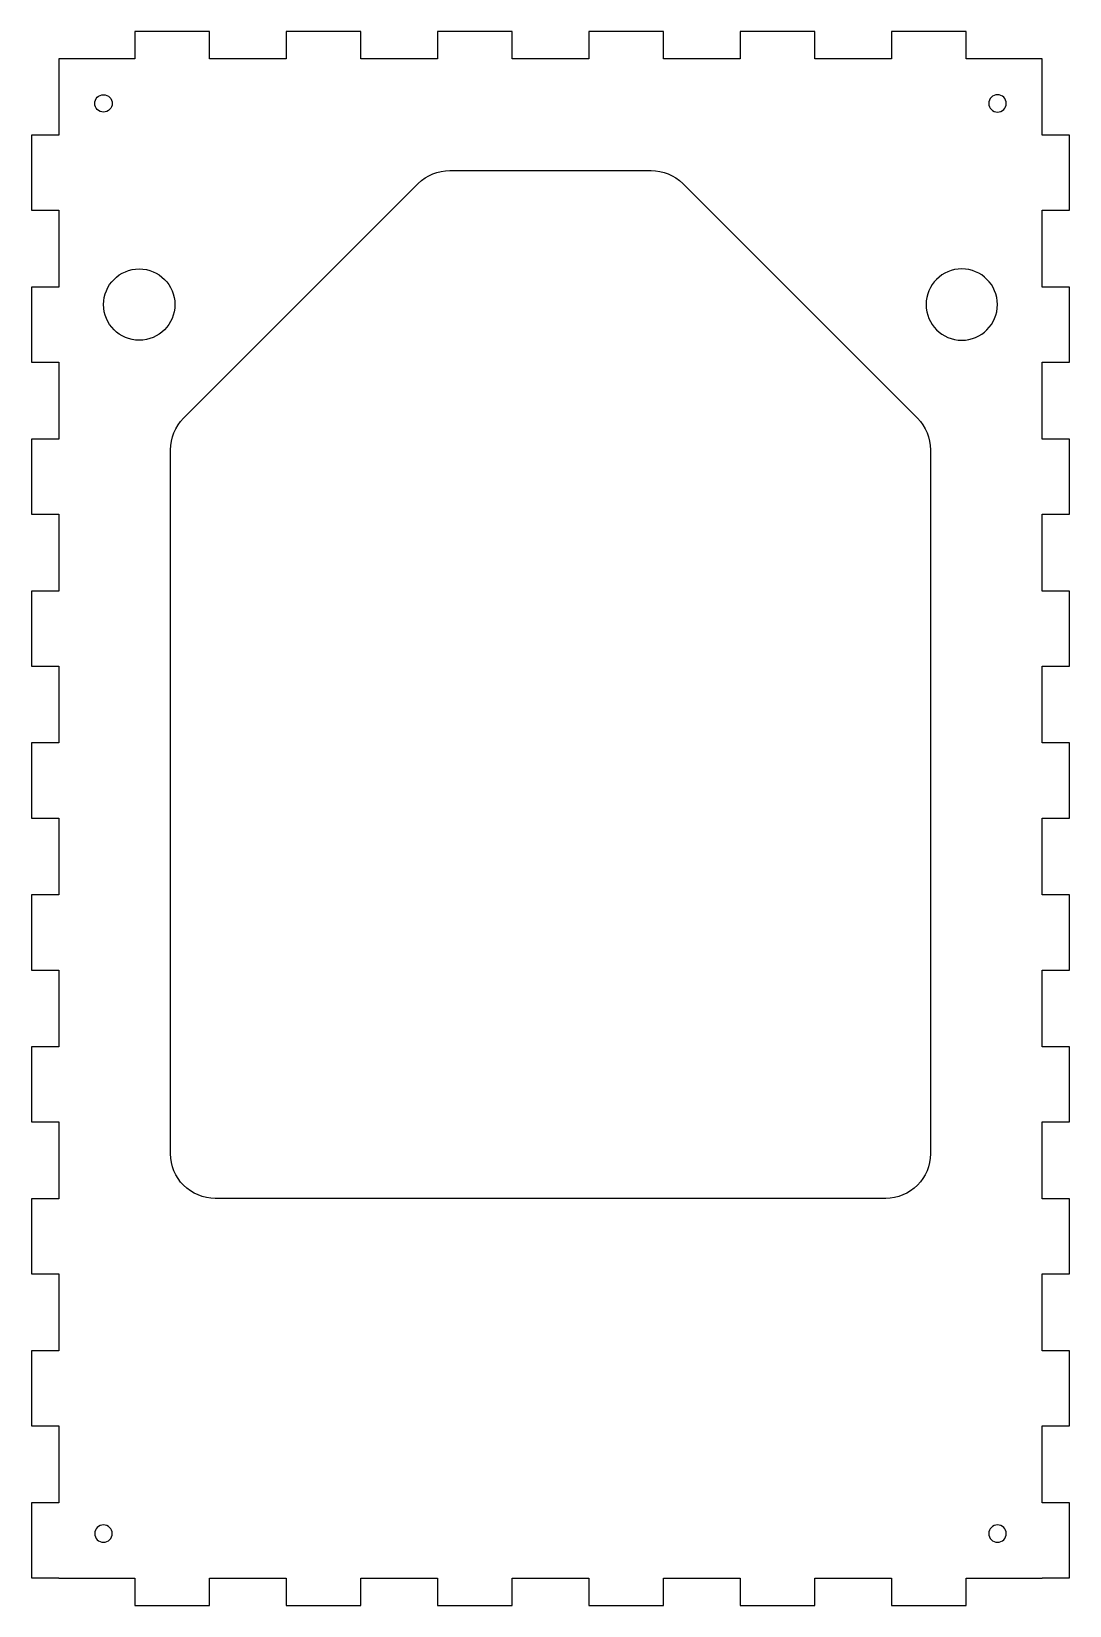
# Model space of a CAD drawing. Extents: x -116 to 116, y -176 to 176.
import ezdxf

# ---------------------------------------------------------------- set-up
doc = ezdxf.new("R2010")
doc.units = 0
doc.layers.get('0').update_dxf_attribs({"linetype": 'CONTINUOUS'})

msp = doc.modelspace()

# ---------------------------------------------------------------- linework, layer by layer
for points, knots in [([(92.9769, 169.9999), (92.9769, 169.9999), (109.9999, 169.9999), (109.9999, 169.9999), (109.9999, 169.9999), (109.9999, 169.9999), (109.9999, 152.8999), (109.9999, 152.8999), (109.9999, 152.8999), (109.9999, 152.8999), (116.0999, 152.8999), (116.0999, 152.8999), (116.0999, 152.8999), (116.0999, 152.8999), (116.0999, 136.0999), (116.0999, 136.0999), (116.0999, 136.0999), (116.0999, 136.0999), (109.9999, 136.0999), (109.9999, 136.0999), (109.9999, 136.0999), (109.9999, 136.0999), (109.9999, 118.8999), (109.9999, 118.8999), (109.9999, 118.8999), (109.9999, 118.8999), (116.0999, 118.8999), (116.0999, 118.8999), (116.0999, 118.8999), (116.0999, 118.8999), (116.0999, 102.0999), (116.0999, 102.0999), (116.0999, 102.0999), (116.0999, 102.0999), (109.9999, 102.0999), (109.9999, 102.0999), (109.9999, 102.0999), (109.9999, 102.0999), (109.9999, 84.8999), (109.9999, 84.8999), (109.9999, 84.8999), (109.9999, 84.8999), (116.0999, 84.8999), (116.0999, 84.8999), (116.0999, 84.8999), (116.0999, 84.8999), (116.0999, 68.0999), (116.0999, 68.0999), (116.0999, 68.0999), (116.0999, 68.0999), (109.9999, 68.0999), (109.9999, 68.0999), (109.9999, 68.0999), (109.9999, 68.0999), (109.9999, 50.8999), (109.9999, 50.8999), (109.9999, 50.8999), (109.9999, 50.8999), (116.0999, 50.8999), (116.0999, 50.8999), (116.0999, 50.8999), (116.0999, 50.8999), (116.0999, 34.0999), (116.0999, 34.0999), (116.0999, 34.0999), (116.0999, 34.0999), (109.9999, 34.0999), (109.9999, 34.0999), (109.9999, 34.0999), (109.9999, 34.0999), (109.9999, 16.8999), (109.9999, 16.8999), (109.9999, 16.8999), (109.9999, 16.8999), (116.0999, 16.8999), (116.0999, 16.8999), (116.0999, 16.8999), (116.0999, 16.8999), (116.0999, 0.0999), (116.0999, 0.0999), (116.0999, 0.0999), (116.0999, 0.0999), (109.9999, 0.0999), (109.9999, 0.0999), (109.9999, 0.0999), (109.9999, 0.0999), (109.9999, -17.1), (109.9999, -17.1), (109.9999, -17.1), (109.9999, -17.1), (116.0999, -17.1), (116.0999, -17.1), (116.0999, -17.1), (116.0999, -17.1), (116.1, -33.9), (116.1, -33.9), (116.1, -33.9), (116.1, -33.9), (110, -33.9), (110, -33.9), (110, -33.9), (110, -33.9), (110, -51.1), (110, -51.1), (110, -51.1), (110, -51.1), (116.1, -51.1), (116.1, -51.1), (116.1, -51.1), (116.1, -51.1), (116.1, -67.9), (116.1, -67.9), (116.1, -67.9), (116.1, -67.9), (110, -67.9), (110, -67.9), (110, -67.9), (110, -67.9), (110, -85.1), (110, -85.1), (110, -85.1), (110, -85.1), (116.1, -85.1), (116.1, -85.1), (116.1, -85.1), (116.1, -85.1), (116.1, -101.9), (116.1, -101.9), (116.1, -101.9), (116.1, -101.9), (110, -101.9), (110, -101.9), (110, -101.9), (110, -101.9), (110, -119.1), (110, -119.1), (110, -119.1), (110, -119.1), (116.1, -119.1), (116.1, -119.1), (116.1, -119.1), (116.1, -119.1), (116.1, -135.9), (116.1, -135.9), (116.1, -135.9), (116.1, -135.9), (110, -135.9), (110, -135.9), (110, -135.9), (110, -135.9), (110, -153.1), (110, -153.1), (110, -153.1), (110, -153.1), (116.1, -153.1), (116.1, -153.1), (116.1, -153.1), (116.1, -153.1), (116.1, -169.9), (116.1, -169.9), (116.1, -169.9), (116.1, -169.9), (110, -169.9), (110, -169.9), (110, -169.9), (110, -169.9), (110, -170), (110, -170), (110, -170), (110, -170), (92.9769, -170), (92.9769, -170), (92.9769, -170), (92.9769, -170), (92.9769, -176.1), (92.9769, -176.1), (92.9769, -176.1), (92.9769, -176.1), (76.2538, -176.1), (76.2538, -176.1), (76.2538, -176.1), (76.2538, -176.1), (76.2538, -170), (76.2538, -170), (76.2538, -170), (76.2538, -170), (59.1307, -170), (59.1307, -170), (59.1307, -170), (59.1307, -170), (59.1307, -176.1), (59.1307, -176.1), (59.1307, -176.1), (59.1307, -176.1), (42.4076, -176.1), (42.4076, -176.1), (42.4076, -176.1), (42.4076, -176.1), (42.4076, -170), (42.4076, -170), (42.4076, -170), (42.4076, -170), (25.2846, -170), (25.2846, -170), (25.2846, -170), (25.2846, -170), (25.2846, -176.1), (25.2846, -176.1), (25.2846, -176.1), (25.2846, -176.1), (8.5615, -176.1), (8.5615, -176.1), (8.5615, -176.1), (8.5615, -176.1), (8.5615, -170), (8.5615, -170), (8.5615, -170), (8.5615, -170), (-8.5615, -170), (-8.5615, -170), (-8.5615, -170), (-8.5615, -170), (-8.5615, -176.1), (-8.5615, -176.1), (-8.5615, -176.1), (-8.5615, -176.1), (-25.2846, -176.1), (-25.2846, -176.1), (-25.2846, -176.1), (-25.2846, -176.1), (-25.2846, -170), (-25.2846, -170), (-25.2846, -170), (-25.2846, -170), (-42.4076, -170), (-42.4076, -170), (-42.4076, -170), (-42.4076, -170), (-42.4076, -176.1), (-42.4076, -176.1), (-42.4076, -176.1), (-42.4076, -176.1), (-59.1307, -176.1), (-59.1307, -176.1), (-59.1307, -176.1), (-59.1307, -176.1), (-59.1307, -170), (-59.1307, -170), (-59.1307, -170), (-59.1307, -170), (-76.2538, -170), (-76.2538, -170), (-76.2538, -170), (-76.2538, -170), (-76.2538, -176.1), (-76.2538, -176.1), (-76.2538, -176.1), (-76.2538, -176.1), (-92.9769, -176.1), (-92.9769, -176.1), (-92.9769, -176.1), (-92.9769, -176.1), (-92.9769, -170), (-92.9769, -170), (-92.9769, -170), (-92.9769, -170), (-109.9999, -170), (-109.9999, -170), (-109.9999, -170), (-109.9999, -170), (-109.9999, -169.9), (-109.9999, -169.9), (-109.9999, -169.9), (-109.9999, -169.9), (-116.0999, -169.9), (-116.0999, -169.9), (-116.0999, -169.9), (-116.0999, -169.9), (-116.0999, -153.1), (-116.0999, -153.1), (-116.0999, -153.1), (-116.0999, -153.1), (-109.9999, -153.1), (-109.9999, -153.1), (-109.9999, -153.1), (-109.9999, -153.1), (-109.9999, -135.9), (-109.9999, -135.9), (-109.9999, -135.9), (-109.9999, -135.9), (-116.0999, -135.9), (-116.0999, -135.9), (-116.0999, -135.9), (-116.0999, -135.9), (-116.0999, -119.1), (-116.0999, -119.1), (-116.0999, -119.1), (-116.0999, -119.1), (-109.9999, -119.1), (-109.9999, -119.1), (-109.9999, -119.1), (-109.9999, -119.1), (-109.9999, -101.9), (-109.9999, -101.9), (-109.9999, -101.9), (-109.9999, -101.9), (-116.0999, -101.9), (-116.0999, -101.9), (-116.0999, -101.9), (-116.0999, -101.9), (-116.0999, -85.1), (-116.0999, -85.1), (-116.0999, -85.1), (-116.0999, -85.1), (-109.9999, -85.1), (-109.9999, -85.1), (-109.9999, -85.1), (-109.9999, -85.1), (-109.9999, -67.9), (-109.9999, -67.9), (-109.9999, -67.9), (-109.9999, -67.9), (-116.0999, -67.9), (-116.0999, -67.9), (-116.0999, -67.9), (-116.0999, -67.9), (-116.0999, -51.1), (-116.0999, -51.1), (-116.0999, -51.1), (-116.0999, -51.1), (-109.9999, -51.1), (-109.9999, -51.1), (-109.9999, -51.1), (-109.9999, -51.1), (-109.9999, -33.9), (-109.9999, -33.9), (-109.9999, -33.9), (-109.9999, -33.9), (-116.0999, -33.9), (-116.0999, -33.9), (-116.0999, -33.9), (-116.0999, -33.9), (-116.0999, -17.1), (-116.0999, -17.1), (-116.0999, -17.1), (-116.0999, -17.1), (-109.9999, -17.1), (-109.9999, -17.1), (-109.9999, -17.1), (-109.9999, -17.1), (-109.9999, 0.0999), (-109.9999, 0.0999), (-109.9999, 0.0999), (-109.9999, 0.0999), (-116.0999, 0.0999), (-116.0999, 0.0999), (-116.0999, 0.0999), (-116.0999, 0.0999), (-116.1, 16.8999), (-116.1, 16.8999), (-116.1, 16.8999), (-116.1, 16.8999), (-110, 16.8999), (-110, 16.8999), (-110, 16.8999), (-110, 16.8999), (-110, 34.0999), (-110, 34.0999), (-110, 34.0999), (-110, 34.0999), (-116.1, 34.0999), (-116.1, 34.0999), (-116.1, 34.0999), (-116.1, 34.0999), (-116.1, 50.8999), (-116.1, 50.8999), (-116.1, 50.8999), (-116.1, 50.8999), (-110, 50.8999), (-110, 50.8999), (-110, 50.8999), (-110, 50.8999), (-110, 68.0999), (-110, 68.0999), (-110, 68.0999), (-110, 68.0999), (-116.1, 68.0999), (-116.1, 68.0999), (-116.1, 68.0999), (-116.1, 68.0999), (-116.1, 84.8999), (-116.1, 84.8999), (-116.1, 84.8999), (-116.1, 84.8999), (-110, 84.8999), (-110, 84.8999), (-110, 84.8999), (-110, 84.8999), (-110, 102.0999), (-110, 102.0999), (-110, 102.0999), (-110, 102.0999), (-116.1, 102.0999), (-116.1, 102.0999), (-116.1, 102.0999), (-116.1, 102.0999), (-116.1, 118.8999), (-116.1, 118.8999), (-116.1, 118.8999), (-116.1, 118.8999), (-110, 118.8999), (-110, 118.8999), (-110, 118.8999), (-110, 118.8999), (-110, 136.0999), (-110, 136.0999), (-110, 136.0999), (-110, 136.0999), (-116.1, 136.0999), (-116.1, 136.0999), (-116.1, 136.0999), (-116.1, 136.0999), (-116.1, 152.8999), (-116.1, 152.8999), (-116.1, 152.8999), (-116.1, 152.8999), (-110, 152.8999), (-110, 152.8999), (-110, 152.8999), (-110, 152.8999), (-110, 169.9999), (-110, 169.9999), (-110, 169.9999), (-110, 169.9999), (-92.9769, 169.9999), (-92.9769, 169.9999), (-92.9769, 169.9999), (-92.9769, 169.9999), (-92.9769, 176.0999), (-92.9769, 176.0999), (-92.9769, 176.0999), (-92.9769, 176.0999), (-76.2538, 176.0999), (-76.2538, 176.0999), (-76.2538, 176.0999), (-76.2538, 176.0999), (-76.2538, 169.9999), (-76.2538, 169.9999), (-76.2538, 169.9999), (-76.2538, 169.9999), (-59.1307, 169.9999), (-59.1307, 169.9999), (-59.1307, 169.9999), (-59.1307, 169.9999), (-59.1307, 176.0999), (-59.1307, 176.0999), (-59.1307, 176.0999), (-59.1307, 176.0999), (-42.4076, 176.0999), (-42.4076, 176.0999), (-42.4076, 176.0999), (-42.4076, 176.0999), (-42.4076, 169.9999), (-42.4076, 169.9999), (-42.4076, 169.9999), (-42.4076, 169.9999), (-25.2846, 169.9999), (-25.2846, 169.9999), (-25.2846, 169.9999), (-25.2846, 169.9999), (-25.2846, 176.0999), (-25.2846, 176.0999), (-25.2846, 176.0999), (-25.2846, 176.0999), (-8.5615, 176.0999), (-8.5615, 176.0999), (-8.5615, 176.0999), (-8.5615, 176.0999), (-8.5615, 169.9999), (-8.5615, 169.9999), (-8.5615, 169.9999), (-8.5615, 169.9999), (8.5615, 169.9999), (8.5615, 169.9999), (8.5615, 169.9999), (8.5615, 169.9999), (8.5615, 176.0999), (8.5615, 176.0999), (8.5615, 176.0999), (8.5615, 176.0999), (25.2846, 176.0999), (25.2846, 176.0999), (25.2846, 176.0999), (25.2846, 176.0999), (25.2846, 169.9999), (25.2846, 169.9999), (25.2846, 169.9999), (25.2846, 169.9999), (42.4076, 169.9999), (42.4076, 169.9999), (42.4076, 169.9999), (42.4076, 169.9999), (42.4076, 176.0999), (42.4076, 176.0999), (42.4076, 176.0999), (42.4076, 176.0999), (59.1307, 176.0999), (59.1307, 176.0999), (59.1307, 176.0999), (59.1307, 176.0999), (59.1307, 169.9999), (59.1307, 169.9999), (59.1307, 169.9999), (59.1307, 169.9999), (76.2538, 169.9999), (76.2538, 169.9999), (76.2538, 169.9999), (76.2538, 169.9999), (76.2538, 176.0999), (76.2538, 176.0999), (76.2538, 176.0999), (76.2538, 176.0999), (92.9769, 176.0999), (92.9769, 176.0999), (92.9769, 176.0999), (92.9769, 176.0999), (92.9769, 169.9999), (92.9769, 169.9999)], [0, 0, 0, 0, 0.0075188, 0.0075188, 0.0075188, 0.0075188, 0.01503759, 0.01503759, 0.01503759, 0.01503759, 0.02255639, 0.02255639, 0.02255639, 0.02255639, 0.03007519, 0.03007519, 0.03007519, 0.03007519, 0.03759398, 0.03759398, 0.03759398, 0.03759398, 0.04511278, 0.04511278, 0.04511278, 0.04511278, 0.05263158, 0.05263158, 0.05263158, 0.05263158, 0.06015038, 0.06015038, 0.06015038, 0.06015038, 0.06766917, 0.06766917, 0.06766917, 0.06766917, 0.07518797, 0.07518797, 0.07518797, 0.07518797, 0.08270677, 0.08270677, 0.08270677, 0.08270677, 0.09022556, 0.09022556, 0.09022556, 0.09022556, 0.09774436, 0.09774436, 0.09774436, 0.09774436, 0.10526316, 0.10526316, 0.10526316, 0.10526316, 0.11278195, 0.11278195, 0.11278195, 0.11278195, 0.12030075, 0.12030075, 0.12030075, 0.12030075, 0.12781955, 0.12781955, 0.12781955, 0.12781955, 0.13533835, 0.13533835, 0.13533835, 0.13533835, 0.14285714, 0.14285714, 0.14285714, 0.14285714, 0.15037594, 0.15037594, 0.15037594, 0.15037594, 0.15789474, 0.15789474, 0.15789474, 0.15789474, 0.16541353, 0.16541353, 0.16541353, 0.16541353, 0.17293233, 0.17293233, 0.17293233, 0.17293233, 0.18045113, 0.18045113, 0.18045113, 0.18045113, 0.18796992, 0.18796992, 0.18796992, 0.18796992, 0.19548872, 0.19548872, 0.19548872, 0.19548872, 0.20300752, 0.20300752, 0.20300752, 0.20300752, 0.21052632, 0.21052632, 0.21052632, 0.21052632, 0.21804511, 0.21804511, 0.21804511, 0.21804511, 0.22556391, 0.22556391, 0.22556391, 0.22556391, 0.23308271, 0.23308271, 0.23308271, 0.23308271, 0.2406015, 0.2406015, 0.2406015, 0.2406015, 0.2481203, 0.2481203, 0.2481203, 0.2481203, 0.2556391, 0.2556391, 0.2556391, 0.2556391, 0.26315789, 0.26315789, 0.26315789, 0.26315789, 0.27067669, 0.27067669, 0.27067669, 0.27067669, 0.27819549, 0.27819549, 0.27819549, 0.27819549, 0.28571429, 0.28571429, 0.28571429, 0.28571429, 0.29323308, 0.29323308, 0.29323308, 0.29323308, 0.30075188, 0.30075188, 0.30075188, 0.30075188, 0.30827068, 0.30827068, 0.30827068, 0.30827068, 0.31578947, 0.31578947, 0.31578947, 0.31578947, 0.32330827, 0.32330827, 0.32330827, 0.32330827, 0.33082707, 0.33082707, 0.33082707, 0.33082707, 0.33834586, 0.33834586, 0.33834586, 0.33834586, 0.34586466, 0.34586466, 0.34586466, 0.34586466, 0.35338346, 0.35338346, 0.35338346, 0.35338346, 0.36090226, 0.36090226, 0.36090226, 0.36090226, 0.36842105, 0.36842105, 0.36842105, 0.36842105, 0.37593985, 0.37593985, 0.37593985, 0.37593985, 0.38345865, 0.38345865, 0.38345865, 0.38345865, 0.39097744, 0.39097744, 0.39097744, 0.39097744, 0.39849624, 0.39849624, 0.39849624, 0.39849624, 0.40601504, 0.40601504, 0.40601504, 0.40601504, 0.41353383, 0.41353383, 0.41353383, 0.41353383, 0.42105263, 0.42105263, 0.42105263, 0.42105263, 0.42857143, 0.42857143, 0.42857143, 0.42857143, 0.43609023, 0.43609023, 0.43609023, 0.43609023, 0.44360902, 0.44360902, 0.44360902, 0.44360902, 0.45112782, 0.45112782, 0.45112782, 0.45112782, 0.45864662, 0.45864662, 0.45864662, 0.45864662, 0.46616541, 0.46616541, 0.46616541, 0.46616541, 0.47368421, 0.47368421, 0.47368421, 0.47368421, 0.48120301, 0.48120301, 0.48120301, 0.48120301, 0.4887218, 0.4887218, 0.4887218, 0.4887218, 0.4962406, 0.4962406, 0.4962406, 0.4962406, 0.5037594, 0.5037594, 0.5037594, 0.5037594, 0.5112782, 0.5112782, 0.5112782, 0.5112782, 0.51879699, 0.51879699, 0.51879699, 0.51879699, 0.52631579, 0.52631579, 0.52631579, 0.52631579, 0.53383459, 0.53383459, 0.53383459, 0.53383459, 0.54135338, 0.54135338, 0.54135338, 0.54135338, 0.54887218, 0.54887218, 0.54887218, 0.54887218, 0.55639098, 0.55639098, 0.55639098, 0.55639098, 0.56390977, 0.56390977, 0.56390977, 0.56390977, 0.57142857, 0.57142857, 0.57142857, 0.57142857, 0.57894737, 0.57894737, 0.57894737, 0.57894737, 0.58646617, 0.58646617, 0.58646617, 0.58646617, 0.59398496, 0.59398496, 0.59398496, 0.59398496, 0.60150376, 0.60150376, 0.60150376, 0.60150376, 0.60902256, 0.60902256, 0.60902256, 0.60902256, 0.61654135, 0.61654135, 0.61654135, 0.61654135, 0.62406015, 0.62406015, 0.62406015, 0.62406015, 0.63157895, 0.63157895, 0.63157895, 0.63157895, 0.63909774, 0.63909774, 0.63909774, 0.63909774, 0.64661654, 0.64661654, 0.64661654, 0.64661654, 0.65413534, 0.65413534, 0.65413534, 0.65413534, 0.66165414, 0.66165414, 0.66165414, 0.66165414, 0.66917293, 0.66917293, 0.66917293, 0.66917293, 0.67669173, 0.67669173, 0.67669173, 0.67669173, 0.68421053, 0.68421053, 0.68421053, 0.68421053, 0.69172932, 0.69172932, 0.69172932, 0.69172932, 0.69924812, 0.69924812, 0.69924812, 0.69924812, 0.70676692, 0.70676692, 0.70676692, 0.70676692, 0.71428571, 0.71428571, 0.71428571, 0.71428571, 0.72180451, 0.72180451, 0.72180451, 0.72180451, 0.72932331, 0.72932331, 0.72932331, 0.72932331, 0.73684211, 0.73684211, 0.73684211, 0.73684211, 0.7443609, 0.7443609, 0.7443609, 0.7443609, 0.7518797, 0.7518797, 0.7518797, 0.7518797, 0.7593985, 0.7593985, 0.7593985, 0.7593985, 0.76691729, 0.76691729, 0.76691729, 0.76691729, 0.77443609, 0.77443609, 0.77443609, 0.77443609, 0.78195489, 0.78195489, 0.78195489, 0.78195489, 0.78947368, 0.78947368, 0.78947368, 0.78947368, 0.79699248, 0.79699248, 0.79699248, 0.79699248, 0.80451128, 0.80451128, 0.80451128, 0.80451128, 0.81203008, 0.81203008, 0.81203008, 0.81203008, 0.81954887, 0.81954887, 0.81954887, 0.81954887, 0.82706767, 0.82706767, 0.82706767, 0.82706767, 0.83458647, 0.83458647, 0.83458647, 0.83458647, 0.84210526, 0.84210526, 0.84210526, 0.84210526, 0.84962406, 0.84962406, 0.84962406, 0.84962406, 0.85714286, 0.85714286, 0.85714286, 0.85714286, 0.86466165, 0.86466165, 0.86466165, 0.86466165, 0.87218045, 0.87218045, 0.87218045, 0.87218045, 0.87969925, 0.87969925, 0.87969925, 0.87969925, 0.88721805, 0.88721805, 0.88721805, 0.88721805, 0.89473684, 0.89473684, 0.89473684, 0.89473684, 0.90225564, 0.90225564, 0.90225564, 0.90225564, 0.90977444, 0.90977444, 0.90977444, 0.90977444, 0.91729323, 0.91729323, 0.91729323, 0.91729323, 0.92481203, 0.92481203, 0.92481203, 0.92481203, 0.93233083, 0.93233083, 0.93233083, 0.93233083, 0.93984962, 0.93984962, 0.93984962, 0.93984962, 0.94736842, 0.94736842, 0.94736842, 0.94736842, 0.95488722, 0.95488722, 0.95488722, 0.95488722, 0.96240602, 0.96240602, 0.96240602, 0.96240602, 0.96992481, 0.96992481, 0.96992481, 0.96992481, 0.97744361, 0.97744361, 0.97744361, 0.97744361, 0.98496241, 0.98496241, 0.98496241, 0.98496241, 1, 1, 1, 1]), ([(-98.05, 159.9999), (-98.05, 161.0769), (-98.923, 161.9499), (-99.9999, 161.9499), (-99.9999, 161.9499), (-101.0769, 161.95), (-101.9499, 161.0769), (-101.95, 160), (-101.95, 160), (-101.95, 158.923), (-101.0769, 158.05), (-100, 158.05), (-100, 158.05), (-98.923, 158.0499), (-98.05, 158.923), (-98.05, 159.9999)], [0, 0, 0, 0, 0.2, 0.2, 0.2, 0.2, 0.4, 0.4, 0.4, 0.4, 0.6, 0.6, 0.6, 0.6, 1, 1, 1, 1]), ([(101.9499, 160), (101.9499, 161.0769), (101.0769, 161.9499), (100, 161.95), (100, 161.95), (98.923, 161.95), (98.05, 161.0769), (98.0499, 160), (98.0499, 160), (98.0499, 158.923), (98.923, 158.05), (99.9999, 158.05), (99.9999, 158.05), (101.0769, 158.0499), (101.9499, 158.923), (101.9499, 159.9999)], [0, 0, 0, 0, 0.2, 0.2, 0.2, 0.2, 0.4, 0.4, 0.4, 0.4, 0.6, 0.6, 0.6, 0.6, 1, 1, 1, 1]), ([(22.5025, 144.9999), (22.5025, 144.9999), (-22.5025, 144.9999), (-22.5025, 144.9999), (-22.5025, 144.9999), (-25.1553, 144.9997), (-27.6979, 143.9471), (-29.5735, 142.071), (-29.5735, 142.071), (-29.5735, 142.071), (-82.071, 89.5735), (-82.071, 89.5735), (-82.071, 89.5735), (-83.9467, 87.6975), (-85.0002, 85.1553), (-85, 82.5025), (-85, 82.5025), (-85, 82.5025), (-84.9999, -75), (-84.9999, -75), (-84.9999, -75), (-84.9983, -77.6538), (-83.9424, -80.1983), (-82.0647, -82.0736), (-82.0647, -82.0736), (-80.187, -83.949), (-77.6538, -85.0016), (-74.9999, -85), (-74.9999, -85), (-74.9999, -85), (75, -85), (75, -85), (75, -85), (77.6538, -84.9983), (80.1983, -83.9424), (82.0736, -82.0647), (82.0736, -82.0647), (83.949, -80.187), (85.0016, -77.6538), (85, -75), (85, -75), (85, -75), (84.9999, 82.5025), (84.9999, 82.5025), (84.9999, 82.5025), (84.9997, 85.1553), (83.9471, 87.6979), (82.071, 89.5735), (82.071, 89.5735), (82.071, 89.5735), (29.5735, 142.071), (29.5735, 142.071), (29.5735, 142.071), (27.6975, 143.9467), (25.1553, 145.0002), (22.5025, 144.9999)], [0, 0, 0, 0, 0.06666667, 0.06666667, 0.06666667, 0.06666667, 0.13333333, 0.13333333, 0.13333333, 0.13333333, 0.2, 0.2, 0.2, 0.2, 0.26666667, 0.26666667, 0.26666667, 0.26666667, 0.33333333, 0.33333333, 0.33333333, 0.33333333, 0.4, 0.4, 0.4, 0.4, 0.46666667, 0.46666667, 0.46666667, 0.46666667, 0.53333333, 0.53333333, 0.53333333, 0.53333333, 0.6, 0.6, 0.6, 0.6, 0.66666667, 0.66666667, 0.66666667, 0.66666667, 0.73333333, 0.73333333, 0.73333333, 0.73333333, 0.8, 0.8, 0.8, 0.8, 0.86666667, 0.86666667, 0.86666667, 0.86666667, 1, 1, 1, 1]), ([(-84.025, 114.9999), (-84.025, 119.4044), (-87.5955, 122.9749), (-91.9999, 122.9749), (-91.9999, 122.9749), (-96.4044, 122.975), (-99.9749, 119.4044), (-99.9749, 115), (-99.9749, 115), (-99.975, 110.5955), (-96.4044, 107.025), (-92, 107.025), (-92, 107.025), (-87.5955, 107.0249), (-84.025, 110.5954), (-84.025, 114.9999)], [0, 0, 0, 0, 0.2, 0.2, 0.2, 0.2, 0.4, 0.4, 0.4, 0.4, 0.6, 0.6, 0.6, 0.6, 1, 1, 1, 1]), ([(99.9749, 115), (99.9749, 119.4044), (96.4044, 122.9749), (92, 122.9749), (92, 122.9749), (87.5955, 122.975), (84.025, 119.4044), (84.025, 115), (84.025, 115), (84.0249, 110.5955), (87.5955, 107.025), (91.9999, 107.025), (91.9999, 107.025), (96.4044, 107.0249), (99.9749, 110.5954), (99.9749, 114.9999)], [0, 0, 0, 0, 0.2, 0.2, 0.2, 0.2, 0.4, 0.4, 0.4, 0.4, 0.6, 0.6, 0.6, 0.6, 1, 1, 1, 1]), ([(-98.0499, -160), (-98.0499, -158.923), (-98.923, -158.05), (-99.9999, -158.05), (-99.9999, -158.05), (-101.0769, -158.0499), (-101.9499, -158.923), (-101.9499, -159.9999), (-101.9499, -159.9999), (-101.95, -161.0769), (-101.0769, -161.9499), (-100, -161.9499), (-100, -161.9499), (-98.923, -161.95), (-98.05, -161.0769), (-98.05, -160)], [0, 0, 0, 0, 0.2, 0.2, 0.2, 0.2, 0.4, 0.4, 0.4, 0.4, 0.6, 0.6, 0.6, 0.6, 1, 1, 1, 1]), ([(101.95, -159.9999), (101.95, -158.923), (101.0769, -158.05), (100, -158.0499), (100, -158.0499), (98.923, -158.0499), (98.05, -158.923), (98.05, -159.9999), (98.05, -159.9999), (98.0499, -161.0769), (98.923, -161.9499), (99.9999, -161.9499), (99.9999, -161.9499), (101.0769, -161.95), (101.9499, -161.0769), (101.9499, -160)], [0, 0, 0, 0, 0.2, 0.2, 0.2, 0.2, 0.4, 0.4, 0.4, 0.4, 0.6, 0.6, 0.6, 0.6, 1, 1, 1, 1])]:
    msp.add_open_spline(points, degree=3, knots=knots)

doc.saveas('drawing.dxf')
